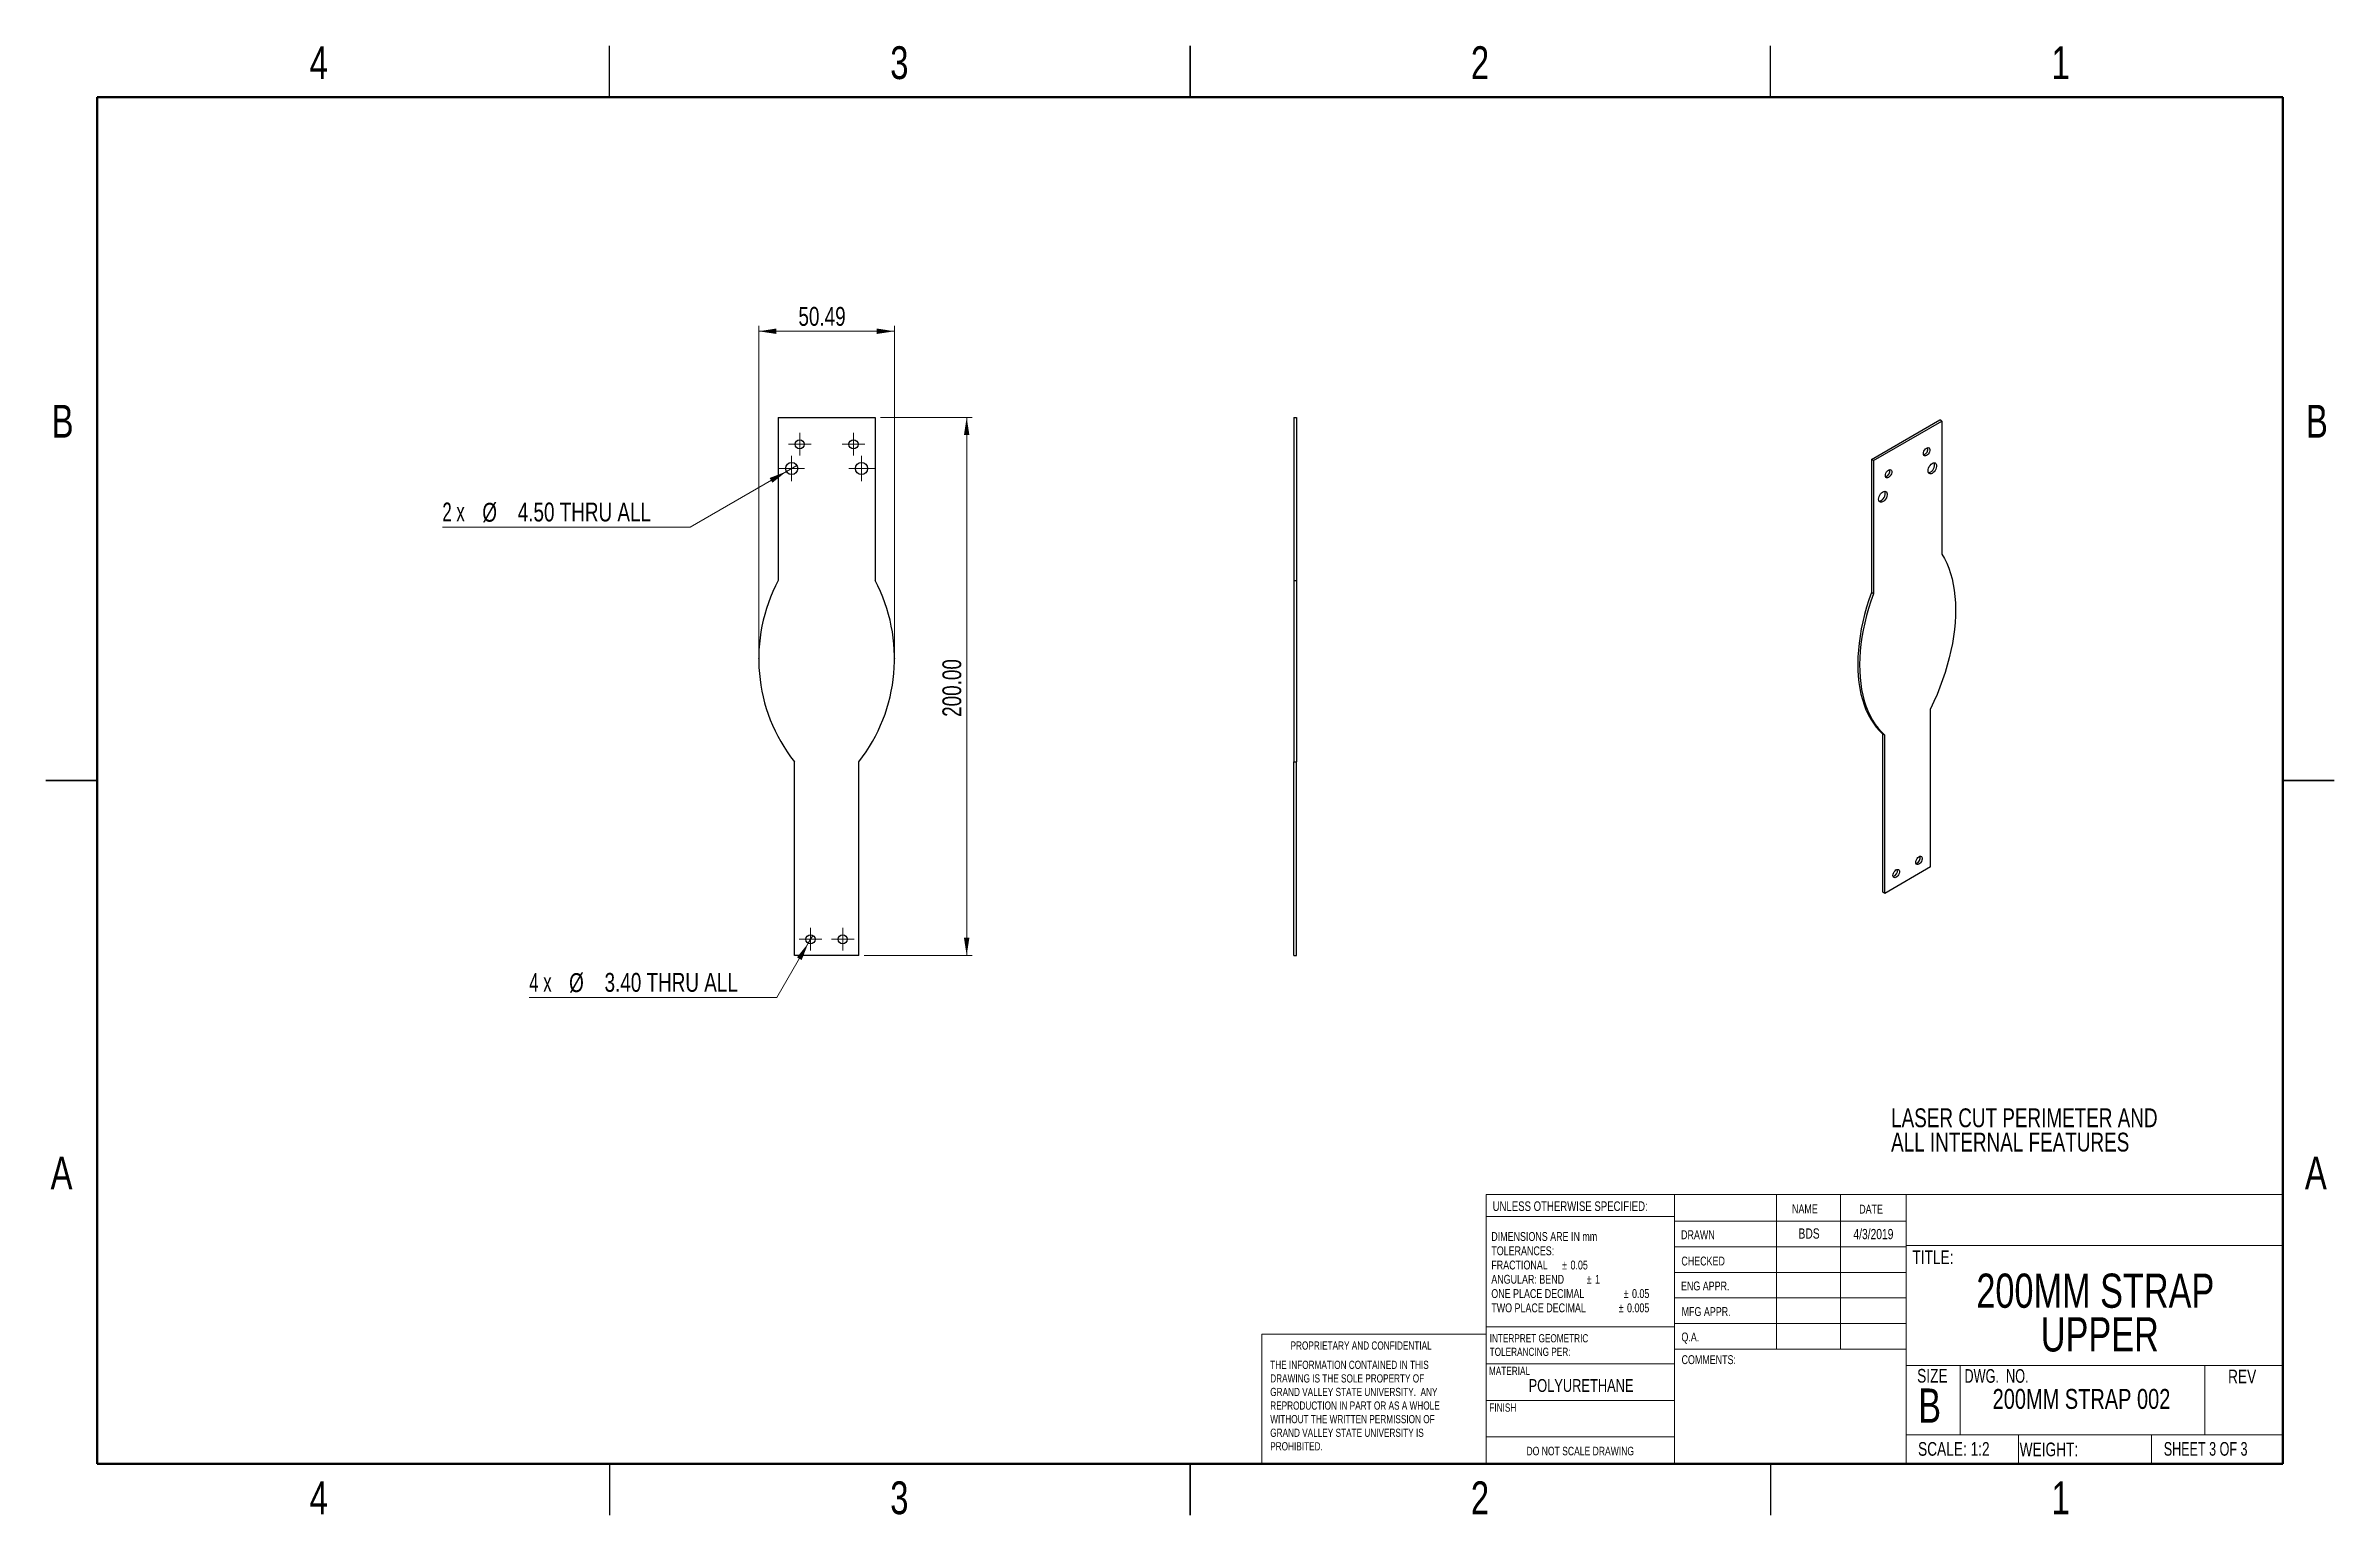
# Paper-space layout 'Sheet3' of a CAD drawing. Header units: millimetres. Extents: x 3 to 429, y 3 to 276.
import ezdxf

# ---------------------------------------------------------------- set-up
doc = ezdxf.new("R2010")
doc.units = ezdxf.units.MM
doc.header["$PDSIZE"] = -1
doc.styles.add('SLDTEXTSTYLE0', font='TXT', dxfattribs={"width": 0.75})
doc.styles.add('SLDTEXTSTYLE1', font='TXT', dxfattribs={"width": 0.6875})
doc.styles.add('SLDTEXTSTYLE2', font='TXT', dxfattribs={"width": 0.694444})
doc.styles.add('SLDTEXTSTYLE3', font='TXT', dxfattribs={"width": 0.666667})
doc.dimstyles.new('SLDDIMSTYLE0', dxfattribs={"dimtxt": 3.5, "dimasz": 3.302, "dimexe": 0, "dimexo": 0.0625, "dimgap": 0.875, "dimtad": 1, "dimlfac": 2, "dimrnd": 1e-09, "dimzin": 12, "dimdsep": 46, "dimtxsty": 'SLDTEXTSTYLE0', "dimsah": 1, "dimcen": 0.09, "dimadec": 0, "dimazin": 3, "dimtfac": 1, "dimtmove": 0, "dimatfit": 0, "dimfxl": 1, "dimfrac": 2, "dimtolj": 1, "dimtzin": 12, "dimarcsym": 0})
doc.dimstyles.new('SLDDIMSTYLE1', dxfattribs={"dimtxt": 3.5, "dimasz": 3.302, "dimexe": 0, "dimexo": 0.0625, "dimgap": 0.875, "dimtad": 1, "dimlfac": 2, "dimrnd": 1e-09, "dimzin": 4, "dimdsep": 46, "dimtxsty": 'SLDTEXTSTYLE0', "dimsah": 1, "dimcen": 0.09, "dimadec": 0, "dimazin": 1, "dimtfac": 1, "dimtofl": 0, "dimtmove": 0, "dimatfit": 3, "dimfxl": 1, "dimfrac": 2, "dimtolj": 1, "dimtzin": 12, "dimarcsym": 0})
doc.dimstyles.new('SLDDIMSTYLE4', dxfattribs={"dimtxt": 3.5, "dimasz": 3.302, "dimexe": 0, "dimexo": 0.0625, "dimgap": 0.875, "dimtad": 0, "dimtih": 1, "dimtoh": 1, "dimlfac": 2, "dimrnd": 1e-09, "dimzin": 4, "dimdsep": 46, "dimtxsty": 'SLDTEXTSTYLE0', "dimblk1": 'NONE', "dimsah": 1, "dimcen": 0, "dimadec": 0, "dimazin": 1, "dimtfac": 1, "dimtmove": 0, "dimatfit": 3, "dimldrblk": 'NONE', "dimfxl": 1, "dimfrac": 2, "dimtolj": 1, "dimtzin": 12, "dimarcsym": 0})

# ---------------------------------------------------------------- blocks, each defined once
blk = doc.blocks.new('SW_NOTE_10')
at = {"color": 0, "linetype": 'Continuous', "lineweight": 0, "char_height": 3.5, "attachment_point": 1, "style": 'SLDTEXTSTYLE0'}
for s, insert in [('LASER CUT PERIMETER AND', (0, 4.51)), ('ALL INTERNAL FEATURES', (0, -0.01))]:
    blk.add_mtext(s, dxfattribs=dict(at, insert=insert))
blk = doc.blocks.new('SW_NOTE_11')
at = {"color": 0, "linetype": 'Continuous', "lineweight": 0, "char_height": 6.35, "attachment_point": 2, "style": 'SLDTEXTSTYLE0'}
for s, insert in [('200MM STRAP', (27.09, 8.19)), ('UPPER', (27.92, 0.07))]:
    blk.add_mtext(s, dxfattribs=dict(at, insert=insert))
blk = doc.blocks.new('SW_NOTE_12')
at = {"color": 0, "linetype": 'Continuous', "lineweight": 0, "char_height": 1.524, "attachment_point": 1, "style": 'SLDTEXTSTYLE0'}
for s, insert in [('INTERPRET GEOMETRIC', (0, 1.96)), ('TOLERANCING PER:', (0, -0.56))]:
    blk.add_mtext(s, dxfattribs=dict(at, insert=insert))
blk = doc.blocks.new('SW_NOTE_13')
at = {"color": 0, "linetype": 'Continuous', "lineweight": 0, "attachment_point": 1, "style": 'SLDTEXTSTYLE0'}
for s, insert, char_height in [('DIMENSIONS ARE IN mm', (0, 2.13), 1.651), ('TOLERANCES:', (0, -0.52), 1.651), ('FRACTIONAL', (0, -3.17), 1.651), ('%%p', (13.15, -3.17), 1.651), ('0.05', (14.72, -3.17), 1.651), ('ANGULAR: BEND', (0, -5.82), 1.651), ('ONE PLACE DECIMAL', (0, -8.48), 1.651), ('%%p', (17.71, -5.82), 1.651), ('1', (19.28, -5.82), 1.65), ('0.05', (26.16, -8.48), 1.651), ('TWO PLACE DECIMAL', (0, -11.13), 1.651), ('%%p', (23.66, -11.13), 1.651), ('%%p', (24.59, -8.48), 1.651), ('0.005', (25.23, -11.13), 1.651)]:
    blk.add_mtext(s, dxfattribs=dict(at, insert=insert, char_height=char_height))
blk = doc.blocks.new('SW_NOTE_14')
at = {"color": 0, "linetype": 'Continuous', "lineweight": 0, "char_height": 1.524, "attachment_point": 1, "style": 'SLDTEXTSTYLE0'}
for s, insert in [('THE INFORMATION CONTAINED IN THIS', (0, 1.96)), ('GRAND VALLEY STATE UNIVERSITY.  ANY', (0, -3.08)), ('DRAWING IS THE SOLE PROPERTY OF', (0, -0.56)), ('WITHOUT THE WRITTEN PERMISSION OF', (0, -8.13)), ('REPRODUCTION IN PART OR AS A WHOLE', (0, -5.61)), ('GRAND VALLEY STATE UNIVERSITY IS', (0, -10.66)), ('PROHIBITED.', (0, -13.18))]:
    blk.add_mtext(s, dxfattribs=dict(at, insert=insert))
blk = doc.blocks.new('_D_8')
at = {"color": 7, "linetype": 'Continuous', "lineweight": 18}
for p, q in [((135.72, 163.35), (135.72, 224.2)), ((135.72, 223.2), (160.96, 223.2)), ((160.96, 163.35), (160.96, 224.2))]:
    blk.add_line(p, q, dxfattribs=at)
for points in [[(135.72, 223.2), (139.02, 222.7), (139.02, 223.71)], [(160.96, 223.2), (157.66, 223.71), (157.66, 222.7)]]:
    blk.add_solid(points, dxfattribs=at)
at = {"color": 7, "linetype": 'Continuous', "lineweight": 18, "insert": (143.1, 227.72), "char_height": 3.5, "attachment_point": 1, "style": 'SLDTEXTSTYLE0'}
blk.add_mtext('50.49', dxfattribs=at)
blk = doc.blocks.new('_D_9')
at = {"color": 7, "linetype": 'Continuous', "lineweight": 18}
for p, q in [((158.34, 207.2), (175.38, 207.2)), ((174.38, 207.2), (174.38, 107.2)), ((155.34, 107.2), (175.38, 107.2))]:
    blk.add_line(p, q, dxfattribs=at)
for points in [[(174.38, 207.2), (173.87, 203.9), (174.89, 203.9)], [(174.38, 107.2), (174.89, 110.51), (173.87, 110.51)]]:
    blk.add_solid(points, dxfattribs=at)
at = {"color": 7, "linetype": 'Continuous', "lineweight": 18, "insert": (169.87, 151.54), "char_height": 3.5, "attachment_point": 1, "rotation": 90, "style": 'SLDTEXTSTYLE0'}
blk.add_mtext('200.00', dxfattribs=at)
blk = doc.blocks.new('_D_10')
at = {"color": 7, "linetype": 'Continuous', "lineweight": 18}
for p, q in [((140.87, 197.14), (122.95, 186.8)), ((142.82, 198.27), (140.87, 197.14)), ((122.95, 186.8), (76.91, 186.8))]:
    blk.add_line(p, q, dxfattribs=at)
blk.add_solid([(140.87, 197.14), (137.75, 195.93), (138.26, 195.05)], dxfattribs=at)
at = {"color": 7, "linetype": 'Continuous', "lineweight": 18, "char_height": 3.5, "attachment_point": 1}
for s, insert, style in [('2 x', (76.91, 191.36), 'SLDTEXTSTYLE3'), ('%%c', (84.33, 191.31), 'SLDTEXTSTYLE0'), ('4.50 THRU ALL', (90.92, 191.36), 'SLDTEXTSTYLE0')]:
    blk.add_mtext(s, dxfattribs=dict(at, insert=insert, style=style))
blk = doc.blocks.new('_NONE')
blk = doc.blocks.new('_D_11')
at = {"color": 7, "linetype": 'Continuous', "lineweight": 18}
for p, q in [((145.77, 110.94), (144.92, 109.47)), ((144.92, 109.47), (139.1, 99.39)), ((139.1, 99.39), (93.06, 99.39))]:
    blk.add_line(p, q, dxfattribs=at)
blk.add_solid([(144.92, 109.47), (142.83, 106.86), (143.71, 106.35)], dxfattribs=at)
at = {"color": 7, "linetype": 'Continuous', "lineweight": 18, "char_height": 3.5, "attachment_point": 1}
for s, insert, style in [('4 x', (93.06, 103.95), 'SLDTEXTSTYLE3'), ('%%c', (100.47, 103.9), 'SLDTEXTSTYLE0'), ('3.40 THRU ALL', (107.06, 103.95), 'SLDTEXTSTYLE0')]:
    blk.add_mtext(s, dxfattribs=dict(at, insert=insert, style=style))
blk = doc.blocks.new('SW_CENTERMARKSYMBOL_6')
at = {"color": 0, "linetype": 'Continuous', "lineweight": 0}
for p, q in [((-1.25, 0), (-2.375, 0)), ((0, 0), (-1.25, 0)), ((0, 1.25), (0, 2.375)), ((0, 0), (0, 1.25)), ((0, 0), (0, -1.25)), ((0, 0), (1.25, 0)), ((1.25, 0), (2.375, 0)), ((0, -1.25), (0, -2.375))]:
    blk.add_line(p, q, dxfattribs=at)
blk = doc.blocks.new('SW_CENTERMARKSYMBOL_7')
at = {"color": 0, "linetype": 'Continuous', "lineweight": 0}
for p, q in [((-1.25, 0), (-2.375, 0)), ((0, 0), (-1.25, 0)), ((0, 1.25), (0, 2.375)), ((0, 0), (0, 1.25)), ((0, 0), (0, -1.25)), ((0, 0), (1.25, 0)), ((1.25, 0), (2.375, 0)), ((0, -1.25), (0, -2.375))]:
    blk.add_line(p, q, dxfattribs=at)
blk = doc.blocks.new('SW_CENTERMARKSYMBOL_8')
at = {"color": 0, "linetype": 'Continuous', "lineweight": 0}
for p, q in [((-1.25, 0), (-2.1, 0)), ((0, 0), (-1.25, 0)), ((0, 1.25), (0, 2.1)), ((0, 0), (0, 1.25)), ((0, 0), (0, -1.25)), ((0, 0), (1.25, 0)), ((1.25, 0), (2.1, 0)), ((0, -1.25), (0, -2.1))]:
    blk.add_line(p, q, dxfattribs=at)
blk = doc.blocks.new('SW_CENTERMARKSYMBOL_9')
at = {"color": 0, "linetype": 'Continuous', "lineweight": 0}
for p, q in [((-1.25, 0), (-2.1, 0)), ((0, 0), (-1.25, 0)), ((0, 1.25), (0, 2.1)), ((0, 0), (0, 1.25)), ((0, 0), (0, -1.25)), ((0, 0), (1.25, 0)), ((1.25, 0), (2.1, 0)), ((0, -1.25), (0, -2.1))]:
    blk.add_line(p, q, dxfattribs=at)
blk = doc.blocks.new('SW_CENTERMARKSYMBOL_10')
at = {"color": 0, "linetype": 'Continuous', "lineweight": 0}
for p, q in [((-1.25, 0), (-2.1, 0)), ((0, 0), (-1.25, 0)), ((0, 1.25), (0, 2.1)), ((0, 0), (0, 1.25)), ((0, 0), (0, -1.25)), ((0, 0), (1.25, 0)), ((1.25, 0), (2.1, 0)), ((0, -1.25), (0, -2.1))]:
    blk.add_line(p, q, dxfattribs=at)
blk = doc.blocks.new('SW_CENTERMARKSYMBOL_11')
at = {"color": 0, "linetype": 'Continuous', "lineweight": 0}
for p, q in [((-1.25, 0), (-2.1, 0)), ((0, 0), (-1.25, 0)), ((0, 1.25), (0, 2.1)), ((0, 0), (0, 1.25)), ((0, 0), (0, -1.25)), ((0, 0), (1.25, 0)), ((1.25, 0), (2.1, 0)), ((0, -1.25), (0, -2.1))]:
    blk.add_line(p, q, dxfattribs=at)

psp = doc.layouts.new('Sheet3')

# ---------------------------------------------------------------- linework, layer by layer
at = {"color": 7, "linetype": 'Continuous', "lineweight": 25}
for p, q in [((107.95, 266.7), (107.95, 276.225)), ((215.9, 276.225), (215.9, 266.7)), ((215.9, 266.7), (215.9, 276.225)), ((323.85, 266.7), (323.85, 276.225)), ((139.3419, 207.2043), (157.3419, 207.2043)), ((139.3419, 207.2043), (139.3419, 176.8958)), ((157.3419, 207.2043), (157.3419, 176.8958)), ((235.1796, 207.2043), (235.6796, 207.2043)), ((235.1796, 207.2043), (235.1796, 176.8958)), ((235.6796, 207.2043), (235.6796, 176.8958)), ((342.5948, 199.3782), (355.3227, 206.7258)), ((342.9483, 199.1741), (355.6762, 206.5217)), ((355.6762, 206.5217), (355.3227, 206.7258)), ((355.6762, 206.5217), (355.6762, 181.7736)), ((342.9483, 199.1741), (342.5948, 199.3782)), ((342.5948, 199.3782), (342.5948, 174.63)), ((342.9483, 199.1741), (342.9483, 174.4259)), ((235.1796, 176.8958), (235.1796, 143.2043)), ((235.1796, 176.8958), (235.6796, 176.8958)), ((235.6796, 176.8958), (235.6796, 143.2043)), ((342.9483, 174.4259), (342.5948, 174.63)), ((353.5549, 123.643), (353.5549, 153.0385)), ((345.0696, 148.1401), (344.7161, 148.3442)), ((344.7161, 118.9487), (344.7161, 148.3442)), ((345.0696, 118.7446), (345.0696, 148.1401)), ((142.3419, 107.2043), (142.3419, 143.2043)), ((154.3419, 107.2043), (154.3419, 143.2043)), ((235.1796, 143.2043), (235.6796, 143.2043)), ((235.1796, 107.2043), (235.1796, 143.2043)), ((235.6796, 107.2043), (235.6796, 143.2043)), ((3.175, 139.7), (12.7, 139.7)), ((12.7, 139.7), (3.175, 139.7)), ((428.625, 139.7), (419.1, 139.7)), ((419.1, 139.7), (428.625, 139.7)), ((353.5549, 123.643), (345.0696, 118.7446)), ((345.0696, 118.7446), (344.7161, 118.9487)), ((154.3419, 107.2043), (142.3419, 107.2043)), ((235.1796, 107.2043), (235.6796, 107.2043)), ((107.95, 12.7), (107.95, 3.175)), ((215.9, 3.175), (215.9, 12.7)), ((215.9, 12.7), (215.9, 3.175)), ((323.85, 12.7), (323.85, 3.175))]:
    psp.add_line(p, q, dxfattribs=at)
at = {"color": 7, "linetype": 'Continuous', "lineweight": 50}
for p, q in [((12.7, 12.7), (12.7, 266.7)), ((12.7, 266.7), (419.1, 266.7)), ((419.1, 266.7), (419.1, 12.7)), ((419.1, 12.7), (12.7, 12.7))]:
    psp.add_line(p, q, dxfattribs=at)
at = {"color": 7, "linetype": 'Continuous', "lineweight": 18}
for p, q in [((270.9737, 12.7), (270.9737, 62.782)), ((270.9737, 62.782), (419.1, 62.782)), ((305.9481, 62.782), (305.9481, 12.7)), ((324.9601, 62.782), (324.9601, 34.0194)), ((336.8607, 62.782), (336.8607, 34.0194)), ((349.0285, 62.782), (349.0285, 12.7)), ((305.9481, 58.6742), (270.9737, 58.6742)), ((305.9481, 57.8319), (349.0285, 57.8319)), ((305.9481, 53.0694), (349.0285, 53.0694)), ((349.0285, 53.2688), (419.1, 53.2688)), ((305.9481, 48.3069), (349.0285, 48.3069)), ((349.0285, 43.5444), (305.9481, 43.5444)), ((349.0285, 38.7819), (305.9481, 38.7819)), ((229.2389, 12.7), (229.2389, 36.7927)), ((270.9737, 36.7927), (229.2389, 36.7927)), ((270.9737, 38.1946), (306.0626, 38.1946)), ((270.9737, 31.3366), (306.0626, 31.3366)), ((349.0285, 34.0194), (306.0626, 34.0194)), ((349.0285, 30.9845), (419.1, 30.9845)), ((359.0753, 30.9845), (359.0753, 18.1073)), ((404.5728, 30.9845), (404.5728, 18.1073)), ((270.9737, 24.4786), (305.9481, 24.4786)), ((270.9737, 17.7119), (305.9481, 17.7119)), ((349.0285, 18.1073), (419.1, 18.1073)), ((369.9362, 18.1073), (369.9362, 12.7)), ((394.6227, 18.1073), (394.6227, 12.7))]:
    psp.add_line(p, q, dxfattribs=at)
at = {"color": 7, "linetype": 'Continuous', "lineweight": 25, "flags": 128}
for points in [[(352.2468, 200.4592), (352.2735, 200.6792), (352.3512, 200.9105), (352.4731, 201.1325), (352.6282, 201.3255), (352.8029, 201.4724), (352.9816, 201.5601), (353.1483, 201.5808), (353.2884, 201.5326), (353.3893, 201.42), (353.4421, 201.2528), (353.4421, 201.0459), (353.3893, 200.8177), (353.2884, 200.5885), (353.1483, 200.3786), (352.9816, 200.2068), (352.8029, 200.0882), (352.6282, 200.0334), (352.4731, 200.0472), (352.3512, 200.1286), (352.2735, 200.2701), (352.2468, 200.4592)], [(345.1757, 196.3772), (345.2024, 196.5972), (345.2801, 196.8285), (345.402, 197.0505), (345.5572, 197.2435), (345.7318, 197.3904), (345.9105, 197.478), (346.0773, 197.4987), (346.2173, 197.4506), (346.3183, 197.3379), (346.3711, 197.1707), (346.3711, 196.9638), (346.3183, 196.7356), (346.2173, 196.5064), (346.0773, 196.2966), (345.9105, 196.1247), (345.7318, 196.0061), (345.5572, 195.9513), (345.402, 195.9652), (345.2801, 196.0465), (345.2024, 196.188), (345.1757, 196.3772)], [(353.113, 197.2849), (353.138, 197.5277), (353.2114, 197.7842), (353.3286, 198.0382), (353.4822, 198.2736), (353.6627, 198.4758), (353.8585, 198.6321), (354.0575, 198.7325), (354.2472, 198.7708), (354.4155, 198.7446), (354.552, 198.6556), (354.6481, 198.5092), (354.6977, 198.3148), (354.6977, 198.0846), (354.6481, 197.8329), (354.552, 197.5757), (354.4155, 197.329), (354.2472, 197.1084), (354.0575, 196.9278), (353.8585, 196.7985), (353.6627, 196.7285), (353.4822, 196.7224), (353.3286, 196.7805), (353.2114, 196.8991), (353.138, 197.0708), (353.113, 197.2849)], [(343.9206, 191.9782), (343.9456, 192.2211), (344.019, 192.4776), (344.1362, 192.7315), (344.2898, 192.967), (344.4703, 193.1692), (344.6661, 193.3254), (344.8652, 193.4258), (345.0548, 193.4642), (345.2232, 193.438), (345.3597, 193.3489), (345.4557, 193.2026), (345.5053, 193.0082), (345.5053, 192.7779), (345.4557, 192.5263), (345.3597, 192.269), (345.2232, 192.0224), (345.0548, 191.8018), (344.8652, 191.6212), (344.6661, 191.4918), (344.4703, 191.4219), (344.2898, 191.4158), (344.1362, 191.4738), (344.019, 191.5925), (343.9456, 191.7642), (343.9206, 191.9782)], [(355.6762, 181.7736), (356.1481, 180.9577), (356.5742, 180.0903), (356.9534, 179.1736), (357.2849, 178.2096), (357.5679, 177.2006), (357.8018, 176.1488), (357.986, 175.0568), (358.1201, 173.927), (358.2038, 172.762), (358.2369, 171.5646), (358.2193, 170.3375), (358.1511, 169.0835), (358.0324, 167.8056), (357.8635, 166.5067), (357.6448, 165.1898), (357.3768, 163.858), (357.0601, 162.5143), (356.6954, 161.1618), (356.2836, 159.8037), (355.8256, 158.4431), (355.3226, 157.0831), (354.7756, 155.7269), (354.1859, 154.3777), (353.5549, 153.0385)], [(342.5948, 174.63), (342.1229, 173.2693), (341.6968, 171.91), (341.3176, 170.5555), (340.9861, 169.2088), (340.7031, 167.873), (340.4692, 166.5512), (340.285, 165.2464), (340.1509, 163.9618), (340.0672, 162.7002), (340.0341, 161.4645), (340.0517, 160.2577), (340.1199, 159.0825), (340.2386, 157.9417), (340.4075, 156.8378), (340.6262, 155.7734), (340.8942, 154.751), (341.211, 153.773), (341.5756, 152.8415), (341.9874, 151.9589), (342.4454, 151.127), (342.9484, 150.3479), (343.4954, 149.6232), (344.0851, 148.9548), (344.7161, 148.3442)], [(342.9483, 174.4259), (342.4764, 173.0651), (342.0504, 171.7059), (341.6712, 170.3514), (341.3397, 169.0047), (341.0567, 167.6689), (340.8228, 166.3471), (340.6386, 165.0423), (340.5045, 163.7577), (340.4208, 162.4961), (340.3877, 161.2604), (340.4052, 160.0536), (340.4734, 158.8784), (340.5921, 157.7376), (340.761, 156.6337), (340.9798, 155.5693), (341.2478, 154.5469), (341.5645, 153.5689), (341.9292, 152.6374), (342.341, 151.7548), (342.7989, 150.9229), (343.302, 150.1438), (343.849, 149.4191), (344.4387, 148.7507), (345.0696, 148.1401)], [(350.8326, 124.5211), (350.8593, 124.7411), (350.937, 124.9724), (351.0589, 125.1944), (351.214, 125.3874), (351.3887, 125.5342), (351.5673, 125.6219), (351.7341, 125.6426), (351.8742, 125.5945), (351.9751, 125.4818), (352.0279, 125.3146), (352.0279, 125.1077), (351.9751, 124.8795), (351.8742, 124.6503), (351.7341, 124.4405), (351.5673, 124.2686), (351.3887, 124.15), (351.214, 124.0952), (351.0589, 124.1091), (350.937, 124.1904), (350.8593, 124.3319), (350.8326, 124.5211)], [(346.5899, 122.0719), (346.6166, 122.2919), (346.6944, 122.5231), (346.8162, 122.7451), (346.9714, 122.9381), (347.146, 123.085), (347.3247, 123.1727), (347.4915, 123.1934), (347.6316, 123.1453), (347.7325, 123.0326), (347.7853, 122.8654), (347.7853, 122.6585), (347.7325, 122.4303), (347.6316, 122.2011), (347.4915, 121.9912), (347.3247, 121.8194), (347.146, 121.7008), (346.9714, 121.646), (346.8162, 121.6599), (346.6944, 121.7412), (346.6166, 121.8827), (346.5899, 122.0719)]]:
    psp.add_lwpolyline(points, dxfattribs=at)
at = {"color": 7, "linetype": 'Continuous', "lineweight": 25}
for centre, radius in [((143.3419, 202.2043), 0.85), ((153.3419, 202.2043), 0.85), ((141.8419, 197.7043), 1.125), ((154.8419, 197.7043), 1.125), ((145.3419, 110.2043), 0.85), ((151.3419, 110.2043), 0.85)]:
    psp.add_circle(centre, radius, dxfattribs=at)
for centre, radius, start, end in [((351.942, 201.3291), 1.1428, 287.440971, 12.564398), ((344.871, 197.2471), 1.1428, 287.440978, 12.564405), ((352.9194, 198.3151), 1.4214, 281.292712, 18.712662), ((343.727, 193.0084), 1.4214, 281.29273, 18.712645), ((166.7198, 162.3543), 31, 152.025425, 218.151356), ((129.9641, 162.3543), 31, 321.848644, 27.974575), ((350.5278, 125.391), 1.1428, 287.441317, 12.564073), ((346.2852, 122.9417), 1.1428, 287.441317, 12.564073)]:
    psp.add_arc(centre, radius, start, end, dxfattribs=at)
at = {"color": 7, "linetype": 'Continuous', "lineweight": 0}
for p in [(135.7198, 162.3543), (160.9641, 162.3543)]:
    psp.add_point(p, dxfattribs=at)

# ---------------------------------------------------------------- block references
for name, p in [('SW_CENTERMARKSYMBOL_8', (143.3419, 202.2043)), ('SW_CENTERMARKSYMBOL_9', (153.3419, 202.2043)), ('SW_CENTERMARKSYMBOL_7', (141.8419, 197.7043)), ('SW_CENTERMARKSYMBOL_6', (154.8419, 197.7043)), ('SW_CENTERMARKSYMBOL_11', (145.3419, 110.2043)), ('SW_CENTERMARKSYMBOL_10', (151.3419, 110.2043)), ('SW_NOTE_10', (346.2422, 74.2708)), ('SW_NOTE_13', (271.9173, 53.6662)), ('SW_NOTE_11', (357.1216, 39.8861)), ('SW_NOTE_12', (271.6089, 34.8636)), ('SW_NOTE_14', (230.8172, 29.9245))]:
    psp.add_blockref(name, p, dxfattribs=at)

# ---------------------------------------------------------------- texts
for s, insert, char_height, attachment_point, style in [('4', (53.9136, 276.1637), 6.096, 2, 'SLDTEXTSTYLE0'), ('3', (161.8636, 276.1637), 6.096, 2, 'SLDTEXTSTYLE0'), ('2', (269.8136, 276.1637), 6.096, 2, 'SLDTEXTSTYLE0'), ('1', (377.7636, 276.1637), 6.096, 2, 'SLDTEXTSTYLE0'), ('B', (6.3034, 209.5257), 6.096, 2, 'SLDTEXTSTYLE0'), ('B', (425.4034, 209.5257), 6.096, 2, 'SLDTEXTSTYLE0'), ('A', (6.1066, 69.8257), 6.096, 2, 'SLDTEXTSTYLE0'), ('A', (425.2066, 69.8257), 6.096, 2, 'SLDTEXTSTYLE0'), ('UNLESS OTHERWISE SPECIFIED:', (272.158, 61.499), 1.778, 1, 'SLDTEXTSTYLE0'), ('NAME', (327.8238, 60.923), 1.651, 1, 'SLDTEXTSTYLE0'), ('DATE', (340.3149, 60.8789), 1.651, 1, 'SLDTEXTSTYLE0'), ('DRAWN', (307.1966, 56.1227), 1.651, 1, 'SLDTEXTSTYLE0'), ('BDS', (330.9942, 56.4784), 1.905, 2, 'SLDTEXTSTYLE0'), ('4/3/2019', (342.9547, 56.3768), 1.905, 2, 'SLDTEXTSTYLE0'), ('CHECKED', (307.2507, 51.2368), 1.651, 1, 'SLDTEXTSTYLE0'), ('TITLE:', (350.1934, 52.393), 2.54, 1, 'SLDTEXTSTYLE0'), ('ENG APPR.', (307.1772, 46.6008), 1.651, 1, 'SLDTEXTSTYLE0'), ('MFG APPR.', (307.3029, 41.8455), 1.651, 1, 'SLDTEXTSTYLE0'), ('PROPRIETARY AND CONFIDENTIAL', (234.5923, 35.4698), 1.524, 1, 'SLDTEXTSTYLE0'), ('Q.A.', (307.2616, 37.123), 1.651, 1, 'SLDTEXTSTYLE0'), ('MATERIAL', (271.4802, 30.753), 1.524, 1, 'SLDTEXTSTYLE0'), ('COMMENTS:', (307.2838, 32.9087), 1.651, 1, 'SLDTEXTSTYLE0'), ('SIZE', (351.0796, 30.358), 2.54, 1, 'SLDTEXTSTYLE0'), ('DWG.  NO.', (359.8807, 30.3225), 2.54, 1, 'SLDTEXTSTYLE2'), ('REV', (408.8849, 30.2233), 2.54, 1, 'SLDTEXTSTYLE0'), ('POLYURETHANE', (288.6019, 28.4706), 2.38125, 2, 'SLDTEXTSTYLE0'), ('B', (351.28, 26.7244), 6.35, 1, 'SLDTEXTSTYLE0'), ('200MM STRAP 002', (381.6356, 26.6373), 3.704167, 2, 'SLDTEXTSTYLE0'), ('FINISH', (271.5497, 23.9382), 1.524, 1, 'SLDTEXTSTYLE0'), ('DO NOT SCALE DRAWING', (288.4537, 15.8946), 1.5875, 2, 'SLDTEXTSTYLE0'), ('SCALE: 1:2', (351.2486, 16.7647), 2.54, 1, 'SLDTEXTSTYLE0'), ('WEIGHT:', (370.14, 16.6777), 2.54, 1, 'SLDTEXTSTYLE0'), ('SHEET 3 OF 3', (396.9309, 16.7729), 2.54, 1, 'SLDTEXTSTYLE1'), ('4', (53.9136, 9.4637), 6.096, 2, 'SLDTEXTSTYLE0'), ('3', (161.8636, 9.4637), 6.096, 2, 'SLDTEXTSTYLE0'), ('2', (269.8136, 9.4637), 6.096, 2, 'SLDTEXTSTYLE0'), ('1', (377.7636, 9.4637), 6.096, 2, 'SLDTEXTSTYLE0')]:
    psp.add_mtext(s, dxfattribs=dict(at, insert=insert, char_height=char_height, attachment_point=attachment_point, style=style))

# ---------------------------------------------------------------- dimensions: what is measured, and where the dimension line sits
at = {"color": 7, "linetype": 'Continuous', "lineweight": 18}
dim = psp.add_linear_dim(base=(160.9641, 223.2043), p1=(135.7198, 162.3543), p2=(160.9641, 162.3543), dimstyle='SLDDIMSTYLE0', dxfattribs=at)
dim.commit()
dim.dimension.update_dxf_attribs({"geometry": '_D_8', "text_midpoint": (148.9206, 223.2043), "dimtype": 160})
dim = psp.add_linear_dim(base=(174.3814, 107.2043), p1=(157.3419, 207.2043), p2=(154.3419, 107.2043), angle=90, dimstyle='SLDDIMSTYLE1', dxfattribs=at)
dim.commit()
dim.dimension.update_dxf_attribs({"geometry": '_D_9', "text_midpoint": (174.3814, 158.651), "dimtype": 160})
for p1, p2, text, picture, middle in [((142.8162, 198.2668), (140.8677, 197.1418), '2 x <> THRU ALL\\P', '_D_10', (99.1396, 189.6029)), ((145.7669, 110.9405), (144.9169, 109.4682), '4 x <> THRU ALL\\P', '_D_11', (115.2838, 102.1909))]:
    dim = psp.add_diameter_dim_2p(p1=p1, p2=p2, text=text, dimstyle='SLDDIMSTYLE4', dxfattribs=at)
    dim.commit()
    dim.dimension.update_dxf_attribs({"geometry": picture, "text_midpoint": middle, "dimtype": 163})

doc.saveas('drawing.dxf')
